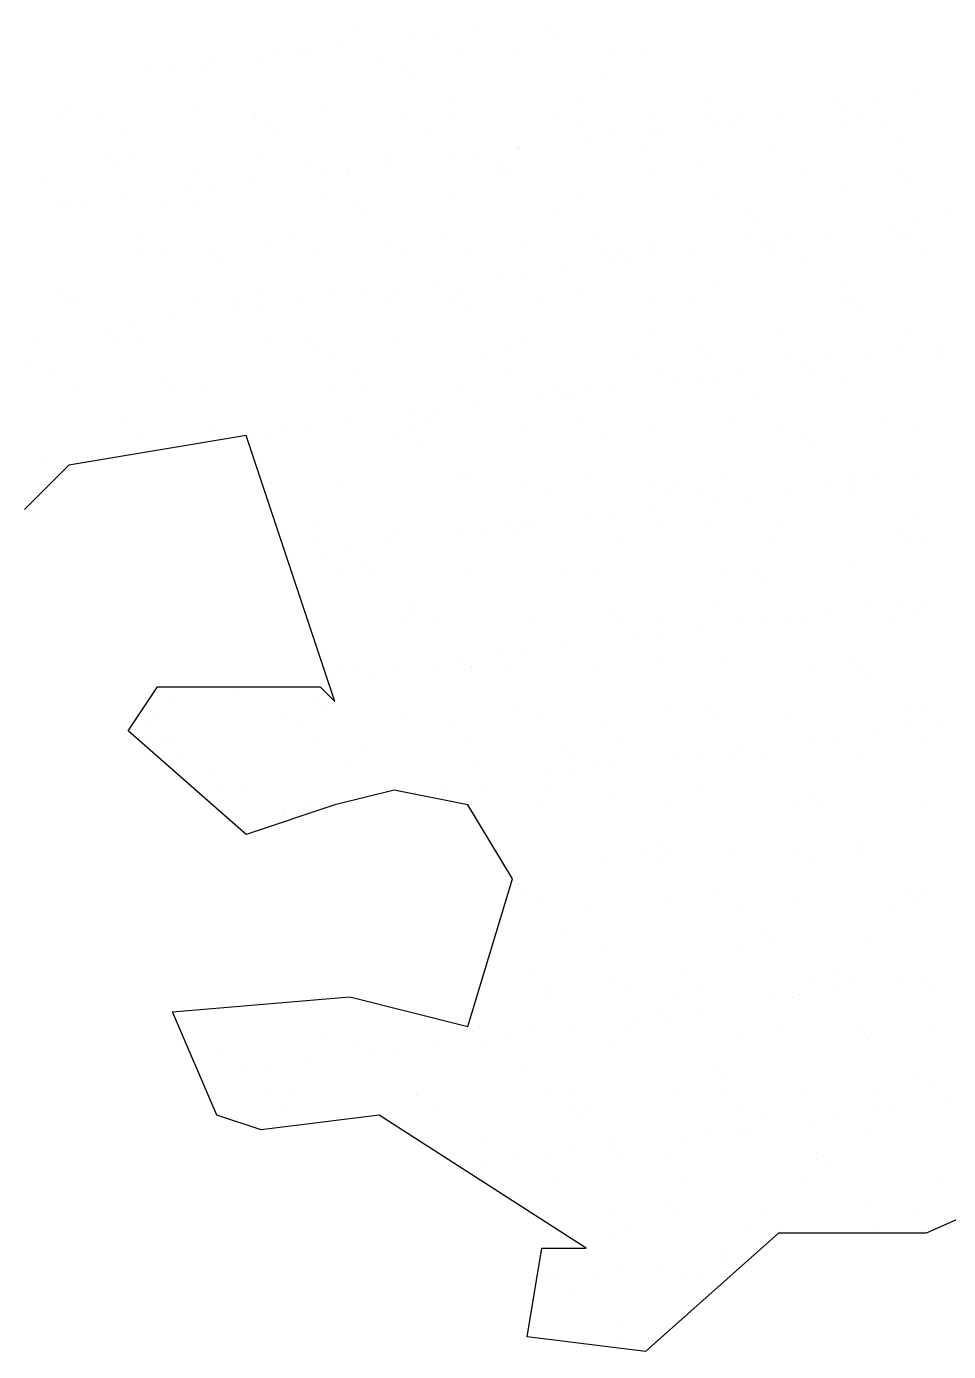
# Model space of a CAD drawing. Header units: millimetres. Extents: x 454 to 24074, y 929 to 15016.
# Drawn here: x 11558.3 to 11877, y 7693.3 to 8151.3 of the extents above; entities that cross this region are included whole.
import ezdxf

# ---------------------------------------------------------------- set-up
doc = ezdxf.new("R2010")
doc.units = ezdxf.units.MM
doc.layers.add('cadblocksdwg.com', color=255, linetype='Continuous')

# ---------------------------------------------------------------- blocks, each defined once
blk = doc.blocks.new('*X19')
at = {"color": 0}
for p, q in [((658.1379, 74.2308), (658.1379, 74.2308)), ((658.2034, 74.2262), (658.2034, 74.2262)), ((658.2359, 74.2305), (658.2359, 74.2305)), ((658.298, 74.2294), (658.298, 74.2294)), ((658.1282, 74.2163), (658.1282, 74.2163)), ((658.1825, 74.2235), (658.1825, 74.2235)), ((658.3053, 74.2227), (658.3053, 74.2227)), ((658.0601, 74.2044), (658.0601, 74.2044)), ((658.0749, 74.2093), (658.0749, 74.2093)), ((658.0957, 74.212), (658.0957, 74.212)), ((658.1013, 74.2088), (658.1013, 74.2088)), ((658.1625, 74.2039), (658.1625, 74.2039)), ((658.2259, 74.2091), (658.2259, 74.2091)), ((658.2705, 74.2078), (658.2705, 74.2078)), ((658.3505, 74.2093), (658.3505, 74.2093)), ((658.3752, 74.2091), (658.3752, 74.2091)), ((657.9672, 74.1951), (657.9672, 74.1951)), ((657.988, 74.1978), (657.988, 74.1978)), ((658.0177, 74.1957), (658.0177, 74.1957)), ((658.0205, 74.2021), (658.0205, 74.2021)), ((658.1777, 74.1943), (658.1777, 74.1943)), ((658.1851, 74.1876), (658.1851, 74.1876)), ((658.3401, 74.1908), (658.3401, 74.1908)), ((658.4293, 74.1716), (658.4293, 74.1716)), ((658.534, 74.1729), (658.534, 74.1729)), ((658.5958, 74.1743), (658.5958, 74.1743)), ((657.8974, 74.1606), (657.8974, 74.1606)), ((657.9039, 74.1634), (657.9039, 74.1634)), ((658.0062, 74.163), (658.0062, 74.163)), ((658.1142, 74.1669), (658.1142, 74.1669)), ((658.2189, 74.1682), (658.2189, 74.1682)), ((658.3213, 74.1677), (658.3213, 74.1677)), ((658.4881, 74.1601), (658.4881, 74.1601)), ((658.5424, 74.1673), (658.5424, 74.1673)), ((658.5633, 74.17), (658.5633, 74.17)), ((657.9315, 74.1579), (657.9315, 74.1579)), ((658.056, 74.1581), (658.056, 74.1581)), ((658.0575, 74.1592), (658.0575, 74.1592)), ((658.0648, 74.1524), (658.0648, 74.1524)), ((658.1806, 74.1583), (658.1806, 74.1583)), ((658.2199, 74.1557), (658.2199, 74.1557)), ((658.3052, 74.1586), (658.3052, 74.1586)), ((658.3799, 74.1543), (658.3799, 74.1543)), ((658.4297, 74.1588), (658.4297, 74.1588)), ((658.4348, 74.1531), (658.4348, 74.1531)), ((658.4556, 74.1558), (658.4556, 74.1558)), ((658.5424, 74.1508), (658.5424, 74.1508)), ((658.5543, 74.159), (658.5543, 74.159)), ((657.9483, 74.1471), (657.9483, 74.1471)), ((658.0729, 74.1474), (658.0729, 74.1474)), ((658.1975, 74.1476), (658.1975, 74.1476)), ((658.322, 74.1478), (658.322, 74.1478)), ((658.3271, 74.1389), (658.3271, 74.1389)), ((658.3479, 74.1417), (658.3479, 74.1417)), ((658.3804, 74.1459), (658.3804, 74.1459)), ((658.3873, 74.1475), (658.3873, 74.1475)), ((658.4466, 74.148), (658.4466, 74.148)), ((658.5712, 74.1483), (658.5712, 74.1483)), ((658.0627, 74.1273), (658.0627, 74.1273)), ((658.2402, 74.1275), (658.2402, 74.1275)), ((658.2728, 74.1318), (658.2728, 74.1318)), ((658.273, 74.1307), (658.273, 74.1307)), ((658.3777, 74.132), (658.3777, 74.132)), ((658.48, 74.1315), (658.48, 74.1315)), ((658.5881, 74.1354), (658.5881, 74.1354)), ((657.9372, 74.1241), (657.9372, 74.1241)), ((657.9446, 74.1173), (657.9446, 74.1173)), ((657.958, 74.1259), (657.958, 74.1259)), ((658.0996, 74.1206), (658.0996, 74.1206)), ((658.165, 74.1268), (658.165, 74.1268)), ((658.1651, 74.1176), (658.1651, 74.1176)), ((658.2194, 74.1247), (658.2194, 74.1247)), ((658.2597, 74.1192), (658.2597, 74.1192)), ((657.8845, 74.1082), (657.8845, 74.1082)), ((658.0091, 74.1085), (658.0091, 74.1085)), ((658.1117, 74.1106), (658.1117, 74.1106)), ((658.1326, 74.1133), (658.1326, 74.1133)), ((658.1336, 74.1087), (658.1336, 74.1087)), ((658.2582, 74.1089), (658.2582, 74.1089)), ((658.2671, 74.1124), (658.2671, 74.1124)), ((658.3828, 74.1091), (658.3828, 74.1091)), ((658.4221, 74.1157), (658.4221, 74.1157)), ((658.5073, 74.1094), (658.5073, 74.1094)), ((658.5822, 74.1143), (658.5822, 74.1143)), ((658.5895, 74.1075), (658.5895, 74.1075)), ((658.0041, 74.0964), (658.0041, 74.0964)), ((658.0249, 74.0991), (658.0249, 74.0991)), ((658.0574, 74.1034), (658.0574, 74.1034)), ((658.4318, 74.0945), (658.4318, 74.0945)), ((658.5365, 74.0959), (658.5365, 74.0959)), ((657.9064, 74.0864), (657.9064, 74.0864)), ((657.9172, 74.085), (657.9172, 74.085)), ((657.9497, 74.0892), (657.9497, 74.0892)), ((657.9794, 74.0855), (657.9794, 74.0855)), ((658.0087, 74.0859), (658.0087, 74.0859)), ((658.1167, 74.0898), (658.1167, 74.0898)), ((658.1395, 74.0841), (658.1395, 74.0841)), ((658.2215, 74.0911), (658.2215, 74.0911)), ((658.3238, 74.0906), (658.3238, 74.0906)), ((657.8964, 74.0822), (657.8964, 74.0822)), ((658.1468, 74.0773), (658.1468, 74.0773)), ((658.3019, 74.0805), (658.3019, 74.0805)), ((658.4619, 74.0792), (658.4619, 74.0792)), ((658.6243, 74.0756), (658.6243, 74.0756)), ((658.4693, 74.0724), (658.4693, 74.0724)), ((658.5793, 74.0686), (658.5793, 74.0686)), ((658.6001, 74.0713), (658.6001, 74.0713)), ((657.9638, 74.0577), (657.9638, 74.0577)), ((658.0883, 74.0579), (658.0883, 74.0579)), ((658.2129, 74.0582), (658.2129, 74.0582)), ((658.2755, 74.0536), (658.2755, 74.0536)), ((658.3375, 74.0584), (658.3375, 74.0584)), ((658.3802, 74.0549), (658.3802, 74.0549)), ((658.462, 74.0586), (658.462, 74.0586)), ((658.4716, 74.0544), (658.4716, 74.0544)), ((658.4826, 74.0545), (658.4826, 74.0545)), ((658.4925, 74.0571), (658.4925, 74.0571)), ((658.525, 74.0614), (658.525, 74.0614)), ((658.5866, 74.0589), (658.5866, 74.0589)), ((658.5906, 74.0583), (658.5906, 74.0583)), ((657.9605, 74.0489), (657.9605, 74.0489)), ((657.9806, 74.047), (657.9806, 74.047)), ((658.0192, 74.049), (658.0192, 74.049)), ((658.0266, 74.0422), (658.0266, 74.0422)), ((658.0652, 74.0502), (658.0652, 74.0502)), ((658.1052, 74.0472), (658.1052, 74.0472)), ((658.1675, 74.0497), (658.1675, 74.0497)), ((658.1816, 74.0454), (658.1816, 74.0454)), ((658.2298, 74.0474), (658.2298, 74.0474)), ((658.3417, 74.0441), (658.3417, 74.0441)), ((658.3543, 74.0477), (658.3543, 74.0477)), ((658.364, 74.0402), (658.364, 74.0402)), ((658.3848, 74.0429), (658.3848, 74.0429)), ((658.4173, 74.0472), (658.4173, 74.0472)), ((658.4789, 74.0479), (658.4789, 74.0479)), ((658.5041, 74.0405), (658.5041, 74.0405)), ((658.6035, 74.0481), (658.6035, 74.0481)), ((658.3096, 74.0331), (658.3096, 74.0331)), ((658.3491, 74.0373), (658.3491, 74.0373)), ((658.202, 74.0189), (658.202, 74.0189)), ((658.2563, 74.026), (658.2563, 74.026)), ((658.2771, 74.0288), (658.2771, 74.0288)), ((658.539, 74.0188), (658.539, 74.0188)), ((657.899, 74.0139), (657.899, 74.0139)), ((657.9089, 74.0093), (657.9089, 74.0093)), ((658.0112, 74.0088), (658.0112, 74.0088)), ((658.0414, 74.0083), (658.0414, 74.0083)), ((658.0614, 74.0103), (658.0614, 74.0103)), ((658.1193, 74.0127), (658.1193, 74.0127)), ((658.1486, 74.0119), (658.1486, 74.0119)), ((658.1659, 74.0085), (658.1659, 74.0085)), ((658.1694, 74.0146), (658.1694, 74.0146)), ((658.2214, 74.009), (658.2214, 74.009)), ((658.224, 74.014), (658.224, 74.014)), ((658.2905, 74.0087), (658.2905, 74.0087)), ((658.3263, 74.0135), (658.3263, 74.0135)), ((658.4151, 74.009), (658.4151, 74.009)), ((658.4343, 74.0174), (658.4343, 74.0174)), ((658.5396, 74.0092), (658.5396, 74.0092)), ((657.9063, 74.0071), (657.9063, 74.0071)), ((658.041, 73.9977), (658.041, 73.9977)), ((658.0618, 74.0004), (658.0618, 74.0004)), ((658.0943, 74.0047), (658.0943, 74.0047)), ((658.2288, 74.0022), (658.2288, 74.0022)), ((658.3839, 74.0054), (658.3839, 74.0054)), ((658.5439, 74.004), (658.5439, 74.004)), ((658.5513, 73.9973), (658.5513, 73.9973)), ((657.9541, 73.9862), (657.9541, 73.9862)), ((657.9866, 73.9905), (657.9866, 73.9905)), ((657.879, 73.9764), (657.879, 73.9764)), ((657.9333, 73.9835), (657.9333, 73.9835)), ((657.9411, 73.9752), (657.9411, 73.9752)), ((658.2781, 73.9765), (658.2781, 73.9765)), ((658.3828, 73.9779), (658.3828, 73.9779)), ((658.4851, 73.9774), (658.4851, 73.9774)), ((658.5931, 73.9813), (658.5931, 73.9813)), ((657.963, 73.9718), (657.963, 73.9718)), ((658.0677, 73.9731), (658.0677, 73.9731)), ((658.1012, 73.9738), (658.1012, 73.9738)), ((658.1086, 73.9671), (658.1086, 73.9671)), ((658.17, 73.9726), (658.17, 73.9726)), ((658.2636, 73.9703), (658.2636, 73.9703)), ((658.4237, 73.9689), (658.4237, 73.9689)), ((658.5861, 73.9654), (658.5861, 73.9654)), ((658.6162, 73.9698), (658.6162, 73.9698)), ((657.8715, 73.9573), (657.8715, 73.9573)), ((658.1206, 73.9578), (658.1206, 73.9578)), ((658.2452, 73.958), (658.2452, 73.958)), ((658.3698, 73.9582), (658.3698, 73.9582)), ((658.431, 73.9622), (658.431, 73.9622)), ((658.4943, 73.9585), (658.4943, 73.9585)), ((658.5085, 73.9557), (658.5085, 73.9557)), ((658.5293, 73.9584), (658.5293, 73.9584)), ((658.5619, 73.9627), (658.5619, 73.9627)), ((658.6189, 73.9587), (658.6189, 73.9587)), ((657.8884, 73.9466), (657.8884, 73.9466)), ((658.1375, 73.947), (658.1375, 73.947)), ((658.2621, 73.9473), (658.2621, 73.9473)), ((658.3866, 73.9475), (658.3866, 73.9475)), ((658.4217, 73.9442), (658.4217, 73.9442)), ((658.4542, 73.9485), (658.4542, 73.9485)), ((658.5112, 73.9477), (658.5112, 73.9477)), ((657.9114, 73.9322), (657.9114, 73.9322)), ((657.9809, 73.9387), (657.9809, 73.9387)), ((657.9883, 73.932), (657.9883, 73.932)), ((658.0138, 73.9317), (658.0138, 73.9317)), ((658.1218, 73.9356), (658.1218, 73.9356)), ((658.1434, 73.9352), (658.1434, 73.9352)), ((658.2265, 73.937), (658.2265, 73.937)), ((658.3034, 73.9338), (658.3034, 73.9338)), ((658.3288, 73.9365), (658.3288, 73.9365)), ((658.3465, 73.9343), (658.3465, 73.9343)), ((658.4008, 73.9415), (658.4008, 73.9415)), ((658.4369, 73.9404), (658.4369, 73.9404)), ((658.5416, 73.9417), (658.5416, 73.9417)), ((658.2932, 73.9273), (658.2932, 73.9273)), ((658.3108, 73.9271), (658.3108, 73.9271)), ((658.314, 73.9301), (658.314, 73.9301)), ((658.4658, 73.9303), (658.4658, 73.9303)), ((658.1855, 73.9131), (658.1855, 73.9131)), ((658.2063, 73.9159), (658.2063, 73.9159)), ((658.2388, 73.9202), (658.2388, 73.9202)), ((657.9491, 73.9079), (657.9491, 73.9079)), ((658.0231, 73.9001), (658.0231, 73.9001)), ((658.0987, 73.9017), (658.0987, 73.9017)), ((658.1312, 73.906), (658.1312, 73.906)), ((658.1982, 73.9084), (658.1982, 73.9084)), ((658.2806, 73.8995), (658.2806, 73.8995)), ((658.3228, 73.9086), (658.3228, 73.9086)), ((658.3853, 73.9008), (658.3853, 73.9008)), ((658.4474, 73.9088), (658.4474, 73.9088)), ((658.4876, 73.9003), (658.4876, 73.9003)), ((658.5719, 73.909), (658.5719, 73.909)), ((658.5956, 73.9042), (658.5956, 73.9042)), ((657.9655, 73.8947), (657.9655, 73.8947)), ((658.0235, 73.8918), (658.0235, 73.8918)), ((658.0702, 73.8961), (658.0702, 73.8961)), ((658.0778, 73.899), (658.0778, 73.899)), ((658.1725, 73.8956), (658.1725, 73.8956)), ((658.1832, 73.8987), (658.1832, 73.8987)), ((658.1905, 73.892), (658.1905, 73.892)), ((658.3456, 73.8952), (658.3456, 73.8952)), ((658.5057, 73.8938), (658.5057, 73.8938)), ((657.9158, 73.8776), (657.9158, 73.8776)), ((657.9702, 73.8848), (657.9702, 73.8848)), ((657.991, 73.8875), (657.991, 73.8875)), ((658.513, 73.8871), (658.513, 73.8871)), ((657.8833, 73.8734), (657.8833, 73.8734)), ((658.0629, 73.8636), (658.0629, 73.8636)), ((658.0703, 73.8569), (658.0703, 73.8569)), ((658.1243, 73.8586), (658.1243, 73.8586)), ((658.2253, 73.8601), (658.2253, 73.8601)), ((658.229, 73.8599), (658.229, 73.8599)), ((658.2775, 73.8578), (658.2775, 73.8578)), ((658.3313, 73.8594), (658.3313, 73.8594)), ((658.3854, 73.8587), (658.3854, 73.8587)), ((658.4021, 73.8581), (658.4021, 73.8581)), ((658.4394, 73.8633), (658.4394, 73.8633)), ((658.5266, 73.8583), (658.5266, 73.8583)), ((658.5441, 73.8646), (658.5441, 73.8646)), ((658.5454, 73.857), (658.5454, 73.857)), ((658.5662, 73.8597), (658.5662, 73.8597)), ((658.5987, 73.864), (658.5987, 73.864)), ((658.2944, 73.8471), (658.2944, 73.8471)), ((658.3928, 73.8519), (658.3928, 73.8519)), ((658.4189, 73.8473), (658.4189, 73.8473)), ((658.4585, 73.8455), (658.4585, 73.8455)), ((658.4911, 73.8498), (658.4911, 73.8498)), ((658.5435, 73.8476), (658.5435, 73.8476)), ((658.5478, 73.8552), (658.5478, 73.8552)), ((658.3834, 73.8356), (658.3834, 73.8356)), ((658.4377, 73.8428), (658.4377, 73.8428)), ((658.1051, 73.825), (658.1051, 73.825)), ((658.2652, 73.8236), (658.2652, 73.8236)), ((658.3301, 73.8286), (658.3301, 73.8286)), ((658.3509, 73.8314), (658.3509, 73.8314)), ((658.3878, 73.8237), (658.3878, 73.8237)), ((658.4901, 73.8232), (658.4901, 73.8232)), ((658.5982, 73.8271), (658.5982, 73.8271)), ((658.1751, 73.8185), (658.1751, 73.8185)), ((658.2224, 73.8144), (658.2224, 73.8144)), ((658.2432, 73.8172), (658.2432, 73.8172)), ((658.2725, 73.8168), (658.2725, 73.8168)), ((658.2757, 73.8215), (658.2757, 73.8215)), ((658.2831, 73.8224), (658.2831, 73.8224)), ((658.4276, 73.8201), (658.4276, 73.8201)), ((658.5876, 73.8187), (658.5876, 73.8187)), ((658.106, 73.808), (658.106, 73.808)), ((658.1355, 73.803), (658.1355, 73.803)), ((658.1681, 73.8073), (658.1681, 73.8073)), ((658.3551, 73.8084), (658.3551, 73.8084)), ((658.4797, 73.8086), (658.4797, 73.8086)), ((658.595, 73.8119), (658.595, 73.8119)), ((658.6042, 73.8089), (658.6042, 73.8089)), ((658.1147, 73.8003), (658.1147, 73.8003)), ((658.1268, 73.7815), (658.1268, 73.7815)), ((658.1449, 73.7885), (658.1449, 73.7885)), ((658.1523, 73.7817), (658.1523, 73.7817)), ((658.2315, 73.7828), (658.2315, 73.7828)), ((658.3073, 73.785), (658.3073, 73.785)), ((658.3339, 73.7823), (658.3339, 73.7823)), ((658.4419, 73.7862), (658.4419, 73.7862)), ((658.4674, 73.7836), (658.4674, 73.7836)), ((658.5466, 73.7876), (658.5466, 73.7876)), ((658.4748, 73.7768), (658.4748, 73.7768)), ((658.559, 73.7581), (658.559, 73.7581)), ((658.5823, 73.7582), (658.5823, 73.7582)), ((658.6031, 73.761), (658.6031, 73.761)), ((658.1853, 73.7575), (658.1853, 73.7575)), ((658.1871, 73.7498), (658.1871, 73.7498)), ((658.3471, 73.7485), (658.3471, 73.7485)), ((658.4344, 73.7579), (658.4344, 73.7579)), ((658.4513, 73.7472), (658.4513, 73.7472)), ((658.5279, 73.7511), (658.5279, 73.7511)), ((658.5758, 73.7474), (658.5758, 73.7474)), ((658.6007, 73.7501), (658.6007, 73.7501)), ((658.1776, 73.7414), (658.1776, 73.7414)), ((658.2021, 73.7467), (658.2021, 73.7467)), ((658.2856, 73.7453), (658.2856, 73.7453)), ((658.3545, 73.7417), (658.3545, 73.7417)), ((658.3903, 73.7467), (658.3903, 73.7467)), ((658.4203, 73.7369), (658.4203, 73.7369)), ((658.4746, 73.7441), (658.4746, 73.7441)), ((658.4926, 73.7462), (658.4926, 73.7462)), ((658.4954, 73.7468), (658.4954, 73.7468)), ((658.5096, 73.7449), (658.5096, 73.7449)), ((658.3669, 73.7299), (658.3669, 73.7299)), ((658.3878, 73.7326), (658.3878, 73.7326)), ((658.2593, 73.7157), (658.2593, 73.7157)), ((658.2801, 73.7185), (658.2801, 73.7185)), ((658.3126, 73.7227), (658.3126, 73.7227)), ((658.1293, 73.7044), (658.1293, 73.7044)), ((658.1383, 73.7078), (658.1383, 73.7078)), ((658.1724, 73.7043), (658.1724, 73.7043)), ((658.2049, 73.7086), (658.2049, 73.7086)), ((658.2269, 73.7134), (658.2269, 73.7134)), ((658.2341, 73.7057), (658.2341, 73.7057)), ((658.2343, 73.7066), (658.2343, 73.7066)), ((658.2628, 73.708), (658.2628, 73.708)), ((658.3364, 73.7053), (658.3364, 73.7053)), ((658.3893, 73.7098), (658.3893, 73.7098)), ((658.4444, 73.7091), (658.4444, 73.7091)), ((658.512, 73.7085), (658.512, 73.7085)), ((658.5491, 73.7105), (658.5491, 73.7105)), ((658.5494, 73.7085), (658.5494, 73.7085)), ((658.1516, 73.7015), (658.1516, 73.7015)), ((658.5567, 73.7017), (658.5567, 73.7017)), ((658.0439, 73.6874), (658.0439, 73.6874)), ((657.9896, 73.6802), (657.9896, 73.6802)), ((658.1067, 73.6783), (658.1067, 73.6783)), ((658.114, 73.6715), (658.114, 73.6715)), ((658.2691, 73.6747), (658.2691, 73.6747)), ((658.4291, 73.6733), (658.4291, 73.6733)), ((658.6032, 73.673), (658.6032, 73.673)), ((657.9731, 73.6635), (657.9731, 73.6635)), ((658.0778, 73.6648), (658.0778, 73.6648)), ((658.1801, 73.6644), (658.1801, 73.6644)), ((658.2881, 73.6682), (658.2881, 73.6682)), ((658.3928, 73.6696), (658.3928, 73.6696)), ((658.4365, 73.6666), (658.4365, 73.6666)), ((658.4952, 73.6691), (658.4952, 73.6691)), ((658.5915, 73.6698), (658.5915, 73.6698)), ((657.9684, 73.6568), (657.9684, 73.6568)), ((658.093, 73.6571), (658.093, 73.6571)), ((658.2176, 73.6573), (658.2176, 73.6573)), ((658.3421, 73.6575), (658.3421, 73.6575)), ((658.5648, 73.6524), (658.5648, 73.6524)), ((658.5913, 73.658), (658.5913, 73.658)), ((658.6192, 73.6595), (658.6192, 73.6595)), ((657.9853, 73.6461), (657.9853, 73.6461)), ((657.9864, 73.6431), (657.9864, 73.6431)), ((658.1099, 73.6463), (658.1099, 73.6463)), ((658.1488, 73.6396), (658.1488, 73.6396)), ((658.2344, 73.6465), (658.2344, 73.6465)), ((658.359, 73.6468), (658.359, 73.6468)), ((658.5115, 73.6454), (658.5115, 73.6454)), ((658.5323, 73.6481), (658.5323, 73.6481)), ((658.6081, 73.6472), (658.6081, 73.6472)), ((657.9938, 73.6364), (657.9938, 73.6364)), ((658.2366, 73.6287), (658.2366, 73.6287)), ((658.3089, 73.6382), (658.3089, 73.6382)), ((658.3163, 73.6315), (658.3163, 73.6315)), ((658.3389, 73.6282), (658.3389, 73.6282)), ((658.4038, 73.6312), (658.4038, 73.6312)), ((658.4246, 73.6339), (658.4246, 73.6339)), ((658.4469, 73.6321), (658.4469, 73.6321)), ((658.4572, 73.6382), (658.4572, 73.6382)), ((658.4713, 73.6347), (658.4713, 73.6347)), ((658.5516, 73.6334), (658.5516, 73.6334)), ((658.0238, 73.6234), (658.0238, 73.6234)), ((658.1319, 73.6273), (658.1319, 73.6273)), ((658.2961, 73.617), (658.2961, 73.617)), ((658.317, 73.6198), (658.317, 73.6198)), ((658.3495, 73.624), (658.3495, 73.624)), ((658.046, 73.6074), (658.046, 73.6074)), ((658.1706, 73.6076), (658.1706, 73.6076)), ((658.2418, 73.6099), (658.2418, 73.6099)), ((658.2952, 73.6079), (658.2952, 73.6079)), ((658.4197, 73.6081), (658.4197, 73.6081)), ((658.0286, 73.6045), (658.0286, 73.6045)), ((658.1885, 73.6028), (658.1885, 73.6028)), ((658.1886, 73.6031), (658.1886, 73.6031)), ((658.2093, 73.6056), (658.2093, 73.6056)), ((658.3511, 73.5996), (658.3511, 73.5996)), ((658.5111, 73.5982), (658.5111, 73.5982)), ((658.6057, 73.5959), (658.6057, 73.5959)), ((658.0803, 73.5878), (658.0803, 73.5878)), ((658.0808, 73.5887), (658.0808, 73.5887)), ((658.1016, 73.5914), (658.1016, 73.5914)), ((658.2907, 73.5912), (658.2907, 73.5912)), ((658.3954, 73.5925), (658.3954, 73.5925)), ((658.4977, 73.592), (658.4977, 73.592)), ((658.5185, 73.5915), (658.5185, 73.5915)), ((658.3909, 73.5631), (658.3909, 73.5631)), ((658.3744, 73.5574), (658.3744, 73.5574)), ((658.3982, 73.5564), (658.3982, 73.5564)), ((658.4495, 73.555), (658.4495, 73.555)), ((658.499, 73.5576), (658.499, 73.5576)), ((658.5533, 73.5596), (658.5533, 73.5596)), ((658.5542, 73.5563), (658.5542, 73.5563)), ((658.2667, 73.5464), (658.2667, 73.5464)), ((658.3414, 73.5511), (658.3414, 73.5511)), ((658.3913, 73.5466), (658.3913, 73.5466)), ((658.5159, 73.5468), (658.5159, 73.5468)), ((658.2706, 73.528), (658.2706, 73.528)), ((658.278, 73.5212), (658.278, 73.5212)), ((658.433, 73.5245), (658.433, 73.5245)), ((658.5931, 73.5231), (658.5931, 73.5231)), ((658.2932, 73.5141), (658.2932, 73.5141)), ((658.3979, 73.5154), (658.3979, 73.5154)), ((658.5002, 73.5149), (658.5002, 73.5149)), ((658.6005, 73.5163), (658.6005, 73.5163)), ((658.6082, 73.5188), (658.6082, 73.5188)), ((658.3275, 73.5077), (658.3275, 73.5077)), ((658.452, 73.5079), (658.452, 73.5079)), ((658.5766, 73.5081), (658.5766, 73.5081)), ((658.3128, 73.4894), (658.3128, 73.4894)), ((658.4729, 73.488), (658.4729, 73.488)), ((658.452, 73.4779), (658.452, 73.4779)), ((658.4802, 73.4812), (658.4802, 73.4812)), ((658.5567, 73.4793), (658.5567, 73.4793)), ((658.3439, 73.474), (658.3439, 73.474)), ((658.2822, 73.457), (658.2822, 73.457)), ((658.4067, 73.4572), (658.4067, 73.4572)), ((658.5313, 73.4574), (658.5313, 73.4574)), ((658.299, 73.4462), (658.299, 73.4462)), ((658.3526, 73.4529), (658.3526, 73.4529)), ((658.36, 73.4461), (658.36, 73.4461)), ((658.4236, 73.4464), (658.4236, 73.4464)), ((658.515, 73.4493), (658.515, 73.4493)), ((658.5482, 73.4467), (658.5482, 73.4467)), ((658.5852, 73.4479), (658.5852, 73.4479)), ((658.6061, 73.4507), (658.6061, 73.4507)), ((658.2957, 73.437), (658.2957, 73.437)), ((658.4004, 73.4384), (658.4004, 73.4384)), ((658.4776, 73.4338), (658.4776, 73.4338)), ((658.4984, 73.4365), (658.4984, 73.4365)), ((658.5027, 73.4379), (658.5027, 73.4379)), ((658.5309, 73.4408), (658.5309, 73.4408)), ((658.6108, 73.4418), (658.6108, 73.4418)), ((658.3907, 73.4223), (658.3907, 73.4223)), ((658.4232, 73.4266), (658.4232, 73.4266)), ((658.2397, 73.411), (658.2397, 73.411)), ((658.3156, 73.4124), (658.3156, 73.4124)), ((658.3699, 73.4196), (658.3699, 73.4196)), ((658.3948, 73.4142), (658.3948, 73.4142)), ((658.5548, 73.4129), (658.5548, 73.4129)), ((658.1106, 73.4071), (658.1106, 73.4071)), ((658.2352, 73.4073), (658.2352, 73.4073)), ((658.2622, 73.4054), (658.2622, 73.4054)), ((658.2831, 73.4082), (658.2831, 73.4082)), ((658.3598, 73.4075), (658.3598, 73.4075)), ((658.4545, 73.4009), (658.4545, 73.4009)), ((658.4843, 73.4078), (658.4843, 73.4078)), ((658.5592, 73.4022), (658.5592, 73.4022)), ((658.5622, 73.4061), (658.5622, 73.4061)), ((658.6089, 73.408), (658.6089, 73.408)), ((658.0314, 73.3922), (658.0314, 73.3922)), ((658.1394, 73.3961), (658.1394, 73.3961)), ((658.1546, 73.3912), (658.1546, 73.3912)), ((658.1754, 73.394), (658.1754, 73.394)), ((658.2079, 73.3983), (658.2079, 73.3983)), ((658.2441, 73.3975), (658.2441, 73.3975)), ((658.3465, 73.397), (658.3465, 73.397)), ((658.0677, 73.3798), (658.0677, 73.3798)), ((658.1002, 73.3841), (658.1002, 73.3841)), ((658.2745, 73.3791), (658.2745, 73.3791)), ((658.0469, 73.3771), (658.0469, 73.3771)), ((658.4346, 73.3778), (658.4346, 73.3778)), ((658.442, 73.371), (658.442, 73.371)), ((658.597, 73.3742), (658.597, 73.3742)), ((658.0879, 73.3566), (658.0879, 73.3566)), ((658.1899, 73.3566), (658.1899, 73.3566)), ((658.2982, 73.36), (658.2982, 73.36)), ((658.3145, 73.3568), (658.3145, 73.3568)), ((658.4029, 73.3613), (658.4029, 73.3613)), ((658.439, 73.357), (658.439, 73.357)), ((658.5052, 73.3608), (658.5052, 73.3608)), ((658.5636, 73.3573), (658.5636, 73.3573)), ((658.6133, 73.3647), (658.6133, 73.3647)), ((658.0653, 73.3563), (658.0653, 73.3563)), ((658.0822, 73.3456), (658.0822, 73.3456)), ((658.1902, 73.3561), (658.1902, 73.3561)), ((658.2068, 73.3458), (658.2068, 73.3458)), ((658.3313, 73.3461), (658.3313, 73.3461)), ((658.4559, 73.3463), (658.4559, 73.3463)), ((658.5805, 73.3465), (658.5805, 73.3465)), ((658.6221, 73.3492), (658.6221, 73.3492)), ((658.3144, 73.3426), (658.3144, 73.3426)), ((658.3217, 73.3359), (658.3217, 73.3359)), ((658.4768, 73.3391), (658.4768, 73.3391)), ((658.5145, 73.3351), (658.5145, 73.3351)), ((658.5353, 73.3378), (658.5353, 73.3378)), ((658.5678, 73.3421), (658.5678, 73.3421)), ((658.4601, 73.3279), (658.4601, 73.3279)), ((658.5617, 73.3251), (658.5617, 73.3251)), ((658.2466, 73.3204), (658.2466, 73.3204)), ((658.349, 73.3199), (658.349, 73.3199)), ((658.3525, 73.3137), (658.3525, 73.3137)), ((658.4068, 73.3209), (658.4068, 73.3209)), ((658.4276, 73.3236), (658.4276, 73.3236)), ((658.457, 73.3238), (658.457, 73.3238)), ((658.2675, 73.3071), (658.2675, 73.3071)), ((658.2991, 73.3067), (658.2991, 73.3067)), ((658.3199, 73.3094), (658.3199, 73.3094)), ((658.3565, 73.304), (658.3565, 73.304)), ((658.3921, 73.3074), (658.3921, 73.3074)), ((658.5166, 73.3076), (658.5166, 73.3076)), ((658.5166, 73.3026), (658.5166, 73.3026)), ((658.2448, 73.2996), (658.2448, 73.2996)), ((658.524, 73.2959), (658.524, 73.2959)), ((658.3007, 73.2829), (658.3007, 73.2829)), ((658.4054, 73.2842), (658.4054, 73.2842)), ((658.5078, 73.2837), (658.5078, 73.2837)), ((658.6158, 73.2876), (658.6158, 73.2876)), ((658.3963, 73.2675), (658.3963, 73.2675)), ((658.4037, 73.2608), (658.4037, 73.2608)), ((658.5588, 73.264), (658.5588, 73.264)), ((658.3468, 73.2566), (658.3468, 73.2566)), ((658.4713, 73.2569), (658.4713, 73.2569)), ((658.5642, 73.248), (658.5642, 73.248)), ((658.5959, 73.2571), (658.5959, 73.2571)), ((658.3515, 73.2428), (658.3515, 73.2428)), ((658.3636, 73.2459), (658.3636, 73.2459)), ((658.4595, 73.2467), (658.4595, 73.2467)), ((658.4882, 73.2461), (658.4882, 73.2461)), ((658.6047, 73.2434), (658.6047, 73.2434)), ((658.6128, 73.2463), (658.6128, 73.2463)), ((658.4385, 73.2289), (658.4385, 73.2289)), ((658.4437, 73.2222), (658.4437, 73.2222)), ((658.4645, 73.2249), (658.4645, 73.2249)), ((658.2998, 73.207), (658.2998, 73.207)), ((658.3033, 73.2058), (658.3033, 73.2058)), ((658.336, 73.208), (658.336, 73.208)), ((658.3568, 73.2107), (658.3568, 73.2107)), ((658.3893, 73.215), (658.3893, 73.215)), ((658.408, 73.2071), (658.408, 73.2071)), ((658.4244, 73.2072), (658.4244, 73.2072)), ((658.3183, 73.1938), (658.3183, 73.1938)), ((658.354, 73.1657), (658.354, 73.1657)), ((658.3581, 73.1573), (658.3581, 73.1573)), ((658.3654, 73.1505), (658.3654, 73.1505)), ((658.3791, 73.1565), (658.3791, 73.1565))]:
    blk.add_line(p, q, dxfattribs=at)
blk = doc.blocks.new('Trees side 014_cad-block.com')
at = {"color": 0}
blk.add_lwpolyline([(-1159.37, 3352.03), (-1249.48, 3312), (-1349.61, 3312), (-1439.72, 3231.94), (-1519.83, 3241.95), (-1509.81, 3301.99), (-1479.78, 3301.99), (-1619.95, 3392.06), (-1700.05, 3382.06), (-1730.09, 3392.06), (-1760.13, 3462.12), (-1639.98, 3472.12), (-1559.88, 3452.11), (-1559.88, 3452.11), (-1529.84, 3552.19), (-1559.88, 3602.22), (-1609.94, 3612.23), (-1649.99, 3602.22), (-1710.07, 3582.21), (-1790.17, 3652.26), (-1770.14, 3682.28), (-1660, 3682.28), (-1649.99, 3672.28), (-1710.07, 3852.41), (-1830.22, 3832.4), (-1860.26, 3802.38)], dxfattribs=at)
at = {"color": 0, "xscale": 826.9685674927985, "yscale": 826.9685674927985, "zscale": 826.9685674927985}
blk.add_blockref('*X19', (-545896.6, -57257.07), dxfattribs=at)

msp = doc.modelspace()

# ---------------------------------------------------------------- block references
at = {"layer": 'cadblocksdwg.com', "xscale": 0.5103099452236204, "yscale": 0.5103099452236204, "zscale": 0.5103099452236204}
msp.add_blockref('Trees side 014_cad-block.com', (12506.92, 6044.04), dxfattribs=at)

doc.saveas('drawing.dxf')
